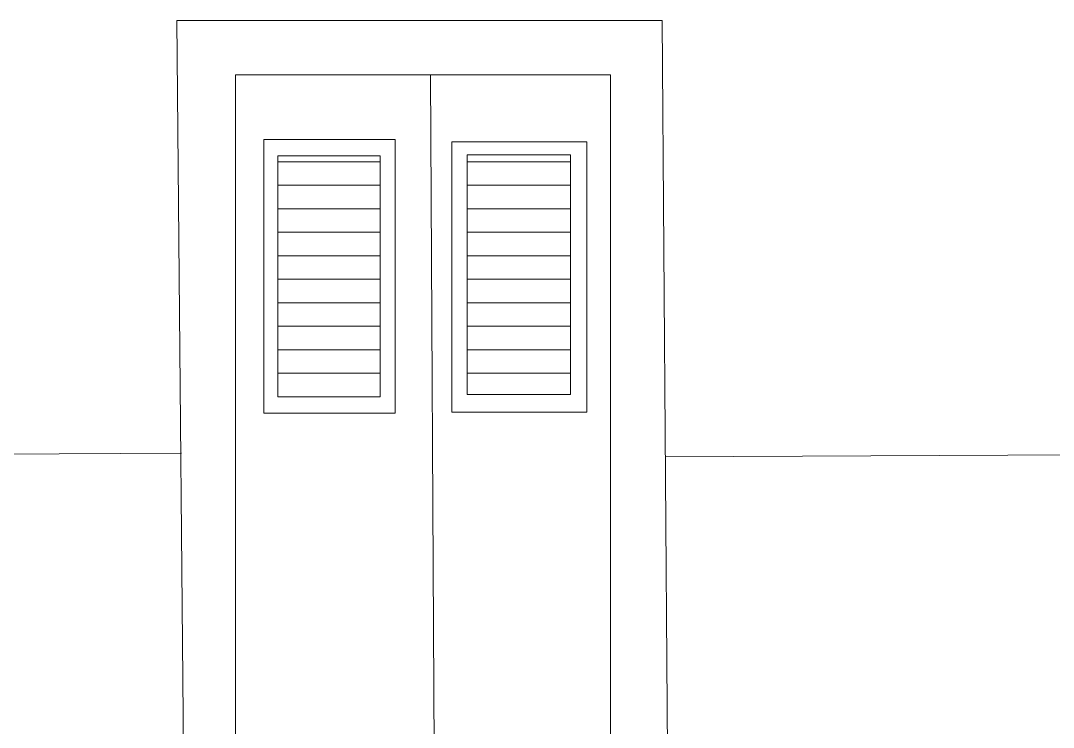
# Model space of a CAD drawing. Header units: millimetres. Extents: x 547603 to 562803, y -796635 to -788200.
# Drawn here: x 549023 to 551816, y -794461 to -792551 of the extents above; entities that cross this region are included whole.
import ezdxf

# ---------------------------------------------------------------- set-up
doc = ezdxf.new("R2010")
doc.units = ezdxf.units.MM
doc.layers.add('A-ALV-___-___-EXI', color=250, linetype='Continuous', lineweight=35)
doc.layers.add('A-POR-___-___-EXI', color=250, linetype='Continuous', lineweight=25)

msp = doc.modelspace()

# ---------------------------------------------------------------- linework, layer by layer
at = {"layer": 'A-ALV-___-___-EXI', "color": 252, "lineweight": 9}
for p, q in [((550767.5, -793729.5), (555095.5, -793707.2)), ((548764.4, -793723.1), (549458.3, -793719.9))]:
    msp.add_line(p, q, dxfattribs=at)
at = {"layer": 'A-POR-___-___-EXI', "color": 18, "lineweight": 9}
msp.add_line((550132, -792696.7), (550144.7, -795022.8), dxfattribs=at)
at = {"layer": 'A-POR-___-___-EXI', "color": 251, "lineweight": 9}
for p, q in [((549718.9, -792931.9), (549995.3, -792931.9)), ((550230.5, -792931.9), (550510.1, -792931.9)), ((549718.9, -792995.4), (549995.3, -792995.4)), ((550230.5, -792995.4), (550510.1, -792995.4)), ((549718.9, -793059), (549995.3, -793059)), ((550230.5, -793059), (550510.1, -793059)), ((549718.9, -793122.5), (549995.3, -793122.5)), ((550230.5, -793122.5), (550510.1, -793122.5)), ((549718.9, -793186.1), (549995.3, -793186.1)), ((550230.5, -793186.1), (550510.1, -793186.1)), ((549718.9, -793249.6), (549995.3, -793249.6)), ((550230.5, -793249.6), (550510.1, -793249.6)), ((549718.9, -793313.2), (549995.3, -793313.2)), ((550230.5, -793313.2), (550510.1, -793313.2)), ((549718.9, -793376.7), (549995.3, -793376.7)), ((550230.5, -793376.7), (550510.1, -793376.7)), ((549718.9, -793440.3), (549995.3, -793440.3)), ((550230.5, -793440.3), (550510.1, -793440.3)), ((549718.9, -793503.8), (549995.3, -793503.8)), ((550230.5, -793503.8), (550510.1, -793503.8))]:
    msp.add_line(p, q, dxfattribs=at)
at = {"layer": 'A-POR-___-___-EXI', "color": 18, "lineweight": 9, "flags": 128}
for points in [[(549467.8, -795022.8), (549445.6, -792550.5), (550758, -792550.5), (550776.7, -795022.8), (550777, -795073.6)], [(550618.2, -795025.9), (550618.2, -795022.8), (550618.2, -792696.7), (549604.5, -792696.7), (549604.5, -795022.8)]]:
    msp.add_lwpolyline(points, dxfattribs=at)
for points in [[(549680.7, -792871.5), (550036.6, -792871.5), (550036.6, -793611.9), (549680.7, -793611.9)], [(550189.2, -792877.8), (550554.6, -792877.8), (550554.6, -793608.7), (550189.2, -793608.7)], [(549718.9, -792916), (549995.3, -792916), (549995.3, -793567.4), (549718.9, -793567.4)], [(550230.5, -792912.8), (550510.1, -792912.8), (550510.1, -793561), (550230.5, -793561)]]:
    msp.add_lwpolyline(points, close=True, dxfattribs=at)

doc.saveas('drawing.dxf')
